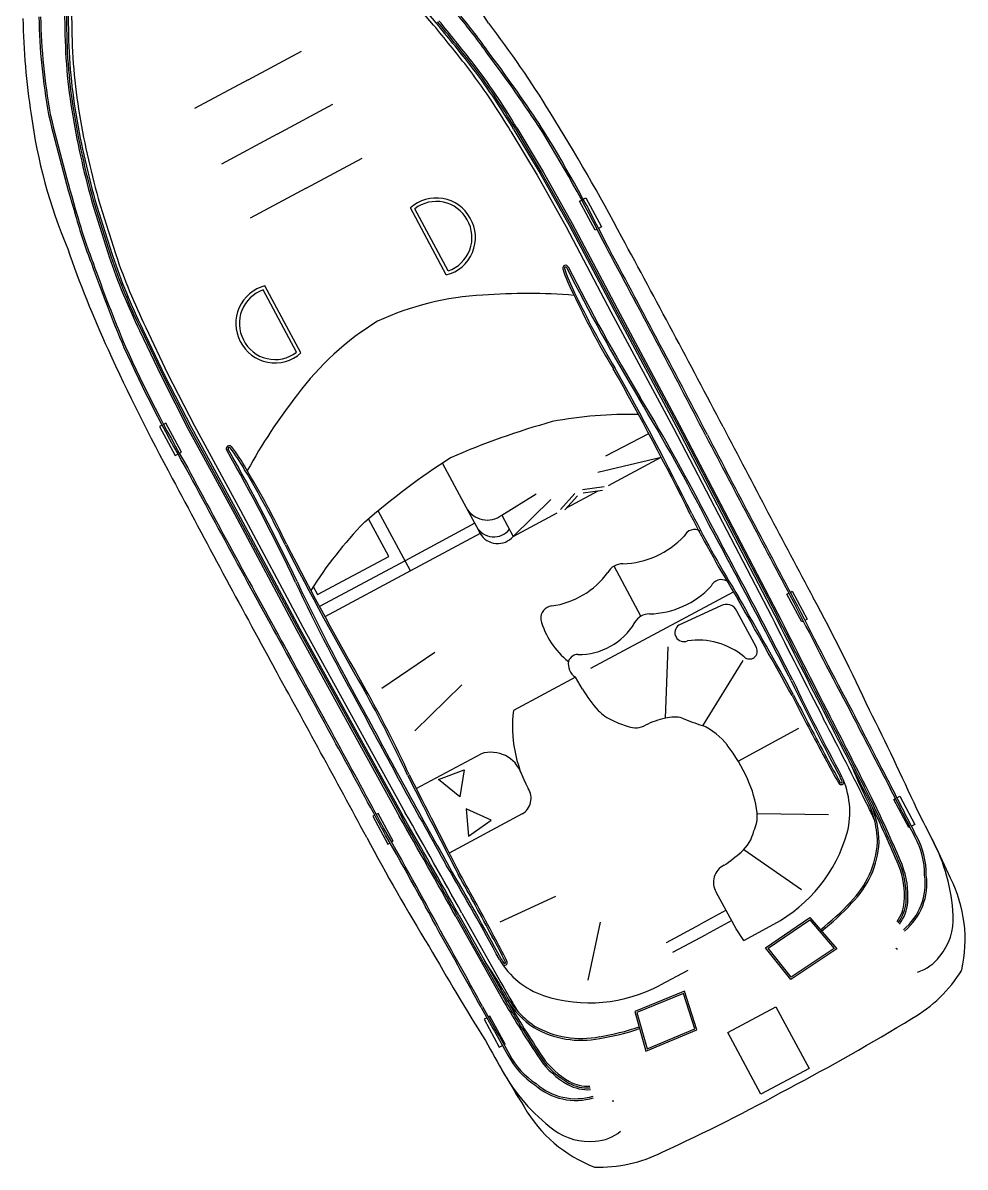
# Model space of a CAD drawing. Header units: metres. Extents: x 267365 to 277461, y 2088854 to 2108025.
# Drawn here: x 273705.8 to 273747.6, y 2097475.9 to 2097526.6 of the extents above; entities that cross this region are included whole.
import ezdxf

# ---------------------------------------------------------------- set-up
doc = ezdxf.new("R2010")
doc.units = ezdxf.units.M

msp = doc.modelspace()

# ---------------------------------------------------------------- linework, layer by layer
at = {"color": 30}
for p, q in [((273715.834, 2097524.09), (273718.207, 2097525.363)), ((273715.834, 2097524.09), (273718.207, 2097525.363)), ((273715.834, 2097524.09), (273718.207, 2097525.363)), ((273715.834, 2097524.09), (273713.461, 2097522.818)), ((273715.834, 2097524.09), (273713.461, 2097522.818)), ((273715.834, 2097524.09), (273713.461, 2097522.818)), ((273717.123, 2097521.687), (273719.6, 2097523.015)), ((273717.123, 2097521.687), (273719.6, 2097523.015)), ((273717.123, 2097521.687), (273719.6, 2097523.015)), ((273717.123, 2097521.687), (273714.646, 2097520.358)), ((273717.123, 2097521.687), (273714.646, 2097520.358)), ((273717.123, 2097521.687), (273714.646, 2097520.358)), ((273727.493, 2097521.799), (273728.656, 2097519.857)), ((273727.493, 2097521.799), (273728.656, 2097519.857)), ((273727.625, 2097521.878), (273728.789, 2097519.934)), ((273727.625, 2097521.878), (273728.789, 2097519.934)), ((273727.69, 2097521.917), (273728.855, 2097519.973)), ((273727.69, 2097521.917), (273728.855, 2097519.973)), ((273727.756, 2097521.956), (273728.921, 2097520.011)), ((273727.756, 2097521.956), (273728.921, 2097520.011)), ((273718.412, 2097519.283), (273720.896, 2097520.615)), ((273718.412, 2097519.283), (273720.896, 2097520.615)), ((273718.412, 2097519.283), (273720.896, 2097520.615)), ((273728.921, 2097520.011), (273730.208, 2097517.726)), ((273728.921, 2097520.011), (273730.208, 2097517.726)), ((273728.656, 2097519.857), (273729.939, 2097517.579)), ((273728.656, 2097519.857), (273729.939, 2097517.579)), ((273728.789, 2097519.934), (273730.074, 2097517.652)), ((273728.789, 2097519.934), (273730.074, 2097517.652)), ((273728.855, 2097519.973), (273730.141, 2097517.689)), ((273728.855, 2097519.973), (273730.141, 2097517.689)), ((273718.412, 2097519.283), (273715.928, 2097517.951)), ((273718.412, 2097519.283), (273715.928, 2097517.951)), ((273718.412, 2097519.283), (273715.928, 2097517.951)), ((273730.537, 2097518.706), (273730.635, 2097518.759)), ((273730.537, 2097518.706), (273730.635, 2097518.759)), ((273731.228, 2097517.417), (273730.537, 2097518.706)), ((273731.228, 2097517.417), (273730.537, 2097518.706)), ((273730.703, 2097518.795), (273730.82, 2097518.858)), ((273730.703, 2097518.795), (273730.82, 2097518.858)), ((273730.82, 2097518.858), (273731.511, 2097517.568)), ((273730.82, 2097518.858), (273731.511, 2097517.568)), ((273724.628, 2097515.438), (273723.032, 2097518.414)), ((273724.628, 2097515.438), (273723.032, 2097518.414)), ((273724.704, 2097515.62), (273723.226, 2097518.376)), ((273724.704, 2097515.62), (273723.226, 2097518.376)), ((273729.939, 2097517.579), (273731.932, 2097513.805)), ((273729.939, 2097517.579), (273731.932, 2097513.805)), ((273730.074, 2097517.652), (273732.067, 2097513.877)), ((273730.074, 2097517.652), (273732.067, 2097513.877)), ((273730.141, 2097517.689), (273732.135, 2097513.913)), ((273730.141, 2097517.689), (273732.135, 2097513.913)), ((273730.208, 2097517.726), (273732.203, 2097513.949)), ((273730.208, 2097517.726), (273732.203, 2097513.949)), ((273731.317, 2097517.464), (273731.228, 2097517.417)), ((273731.317, 2097517.464), (273731.228, 2097517.417)), ((273731.511, 2097517.568), (273731.385, 2097517.501)), ((273731.511, 2097517.568), (273731.385, 2097517.501)), ((273718.175, 2097511.978), (273716.579, 2097514.954)), ((273718.175, 2097511.978), (273716.579, 2097514.954)), ((273717.981, 2097512.015), (273716.503, 2097514.771)), ((273717.981, 2097512.015), (273716.503, 2097514.771)), ((273732.135, 2097513.913), (273734.907, 2097508.743)), ((273732.135, 2097513.913), (273734.907, 2097508.743)), ((273732.203, 2097513.949), (273734.975, 2097508.779)), ((273732.203, 2097513.949), (273734.975, 2097508.779)), ((273731.932, 2097513.805), (273734.704, 2097508.635)), ((273731.932, 2097513.805), (273734.704, 2097508.635)), ((273732.067, 2097513.877), (273734.839, 2097508.707)), ((273732.067, 2097513.877), (273734.839, 2097508.707)), ((273711.014, 2097512.979), (273711.989, 2097510.932)), ((273711.014, 2097512.979), (273711.989, 2097510.932)), ((273711.083, 2097513.012), (273712.058, 2097510.966)), ((273711.083, 2097513.012), (273712.058, 2097510.966)), ((273711.152, 2097513.045), (273712.127, 2097511)), ((273711.152, 2097513.045), (273712.127, 2097511)), ((273711.291, 2097513.111), (273712.264, 2097511.068)), ((273711.291, 2097513.111), (273712.264, 2097511.068)), ((273711.989, 2097510.932), (273713.181, 2097508.596)), ((273711.989, 2097510.932), (273713.181, 2097508.596)), ((273712.058, 2097510.966), (273713.249, 2097508.631)), ((273712.058, 2097510.966), (273713.249, 2097508.631)), ((273712.127, 2097511), (273713.316, 2097508.667)), ((273712.127, 2097511), (273713.316, 2097508.667)), ((273712.264, 2097511.068), (273713.452, 2097508.739)), ((273712.264, 2097511.068), (273713.452, 2097508.739)), ((273712.182, 2097508.864), (273712.084, 2097508.811)), ((273712.182, 2097508.864), (273712.084, 2097508.811)), ((273712.874, 2097507.575), (273712.182, 2097508.864)), ((273712.874, 2097507.575), (273712.182, 2097508.864)), ((273712.016, 2097508.775), (273711.899, 2097508.712)), ((273712.016, 2097508.775), (273711.899, 2097508.712)), ((273711.899, 2097508.712), (273712.591, 2097507.423)), ((273711.899, 2097508.712), (273712.591, 2097507.423)), ((273713.181, 2097508.596), (273715.223, 2097504.844)), ((273713.181, 2097508.596), (273715.223, 2097504.844)), ((273713.249, 2097508.631), (273715.29, 2097504.881)), ((273713.249, 2097508.631), (273715.29, 2097504.881)), ((273713.316, 2097508.667), (273715.358, 2097504.917)), ((273713.316, 2097508.667), (273715.358, 2097504.917)), ((273713.452, 2097508.739), (273715.493, 2097504.99)), ((273713.452, 2097508.739), (273715.493, 2097504.99)), ((273731.709, 2097507.413), (273733.608, 2097508.401)), ((273731.709, 2097507.413), (273733.608, 2097508.401)), ((273734.704, 2097508.635), (273739.052, 2097500.297)), ((273734.704, 2097508.635), (273739.052, 2097500.297)), ((273734.839, 2097508.707), (273739.189, 2097500.367)), ((273734.839, 2097508.707), (273739.189, 2097500.367)), ((273734.907, 2097508.743), (273739.257, 2097500.402)), ((273734.907, 2097508.743), (273739.257, 2097500.402)), ((273734.975, 2097508.779), (273739.326, 2097500.437)), ((273734.975, 2097508.779), (273739.326, 2097500.437)), ((273712.591, 2097507.423), (273712.717, 2097507.491)), ((273712.591, 2097507.423), (273712.717, 2097507.491)), ((273712.785, 2097507.527), (273712.874, 2097507.575)), ((273712.785, 2097507.527), (273712.874, 2097507.575)), ((273731.35, 2097506.692), (273734.156, 2097507.361)), ((273731.35, 2097506.692), (273734.156, 2097507.361)), ((273731.35, 2097506.692), (273734.156, 2097507.361)), ((273731.817, 2097506.106), (273734.156, 2097507.361)), ((273731.817, 2097506.106), (273734.156, 2097507.361)), ((273731.817, 2097506.106), (273734.156, 2097507.361)), ((273724.465, 2097507.078), (273725.513, 2097505.122)), ((273724.465, 2097507.078), (273725.513, 2097505.122)), ((273729.99, 2097505.127), (273731.371, 2097505.867)), ((273729.99, 2097505.127), (273731.371, 2097505.867)), ((273729.99, 2097505.127), (273731.371, 2097505.867)), ((273730.672, 2097505.92), (273731.632, 2097506.06)), ((273730.672, 2097505.92), (273731.632, 2097506.06)), ((273730.672, 2097505.92), (273731.632, 2097506.06)), ((273730.695, 2097505.768), (273731.552, 2097505.894)), ((273730.695, 2097505.768), (273731.552, 2097505.894)), ((273730.695, 2097505.768), (273731.552, 2097505.894)), ((273727.088, 2097504.784), (273728.615, 2097505.726)), ((273727.088, 2097504.784), (273728.615, 2097505.726)), ((273727.594, 2097503.842), (273729.27, 2097505.478)), ((273727.594, 2097503.842), (273729.27, 2097505.478)), ((273727.594, 2097503.842), (273729.27, 2097505.478)), ((273730.333, 2097505.738), (273729.7, 2097505.034)), ((273730.333, 2097505.738), (273729.7, 2097505.034)), ((273730.333, 2097505.738), (273729.7, 2097505.034)), ((273730.447, 2097505.636), (273729.889, 2097505.014)), ((273730.447, 2097505.636), (273729.889, 2097505.014)), ((273730.447, 2097505.636), (273729.889, 2097505.014)), ((273715.223, 2097504.844), (273717.995, 2097499.674)), ((273715.223, 2097504.844), (273717.995, 2097499.674)), ((273715.29, 2097504.881), (273718.063, 2097499.711)), ((273715.29, 2097504.881), (273718.063, 2097499.711)), ((273715.358, 2097504.917), (273718.13, 2097499.747)), ((273715.358, 2097504.917), (273718.13, 2097499.747)), ((273715.493, 2097504.99), (273718.265, 2097499.821)), ((273715.493, 2097504.99), (273718.265, 2097499.821)), ((273723.04, 2097502.31), (273721.607, 2097504.981)), ((273723.04, 2097502.31), (273721.607, 2097504.981)), ((273725.513, 2097505.122), (273725.968, 2097504.274)), ((273725.513, 2097505.122), (273725.968, 2097504.274)), ((273727.088, 2097504.784), (273727.594, 2097503.842)), ((273727.088, 2097504.784), (273727.594, 2097503.842)), ((273727.088, 2097504.784), (273727.594, 2097503.842)), ((273727.594, 2097503.842), (273729.544, 2097504.888)), ((273727.594, 2097503.842), (273729.544, 2097504.888)), ((273727.594, 2097503.842), (273729.544, 2097504.888)), ((273722.07, 2097502.956), (273721.177, 2097504.622)), ((273722.07, 2097502.956), (273721.177, 2097504.622)), ((273725.889, 2097504.422), (273722.796, 2097502.764)), ((273725.889, 2097504.422), (273722.796, 2097502.764)), ((273725.968, 2097504.274), (273726.132, 2097503.968)), ((273725.968, 2097504.274), (273726.132, 2097503.968)), ((273726.132, 2097503.968), (273723.04, 2097502.31)), ((273726.132, 2097503.968), (273723.04, 2097502.31)), ((273718.911, 2097501.262), (273722.07, 2097502.956)), ((273718.911, 2097501.262), (273722.07, 2097502.956)), ((273722.796, 2097502.764), (273718.999, 2097500.728)), ((273722.796, 2097502.764), (273718.999, 2097500.728)), ((273722.796, 2097502.764), (273718.999, 2097500.728)), ((273723.04, 2097502.31), (273719.244, 2097500.275)), ((273723.04, 2097502.31), (273719.244, 2097500.275)), ((273723.04, 2097502.31), (273719.244, 2097500.275)), ((273733.259, 2097500.303), (273732.067, 2097502.526)), ((273733.259, 2097500.303), (273732.067, 2097502.526)), ((273733.259, 2097500.303), (273732.067, 2097502.526)), ((273718.722, 2097501.614), (273718.911, 2097501.262)), ((273718.722, 2097501.614), (273718.911, 2097501.262)), ((273731.038, 2097497.999), (273737.361, 2097501.389)), ((273731.038, 2097497.999), (273737.361, 2097501.389)), ((273731.038, 2097497.999), (273737.361, 2097501.389)), ((273739.738, 2097501.278), (273739.823, 2097501.324)), ((273739.738, 2097501.278), (273739.823, 2097501.324)), ((273740.398, 2097500.046), (273739.738, 2097501.278)), ((273740.398, 2097500.046), (273739.738, 2097501.278)), ((273739.891, 2097501.36), (273739.978, 2097501.407)), ((273739.891, 2097501.36), (273739.978, 2097501.407)), ((273739.978, 2097501.407), (273740.639, 2097500.175)), ((273739.978, 2097501.407), (273740.639, 2097500.175)), ((273736.805, 2097500.766), (273734.945, 2097499.907)), ((273736.805, 2097500.766), (273734.945, 2097499.907)), ((273738.385, 2097498.908), (273737.514, 2097500.531)), ((273738.385, 2097498.908), (273737.514, 2097500.531)), ((273718.063, 2097499.711), (273722.603, 2097491.472)), ((273718.063, 2097499.711), (273722.603, 2097491.472)), ((273718.13, 2097499.747), (273722.67, 2097491.509)), ((273718.13, 2097499.747), (273722.67, 2097491.509)), ((273718.265, 2097499.821), (273722.804, 2097491.584)), ((273718.265, 2097499.821), (273722.804, 2097491.584)), ((273740.467, 2097500.082), (273740.398, 2097500.046)), ((273740.467, 2097500.082), (273740.398, 2097500.046)), ((273740.639, 2097500.175), (273740.534, 2097500.118)), ((273740.639, 2097500.175), (273740.534, 2097500.118)), ((273717.995, 2097499.674), (273722.536, 2097491.434)), ((273717.995, 2097499.674), (273722.536, 2097491.434)), ((273721.763, 2097497.112), (273724.118, 2097498.702)), ((273721.763, 2097497.112), (273724.118, 2097498.702)), ((273721.763, 2097497.112), (273724.118, 2097498.702)), ((273734.353, 2097495.781), (273734.475, 2097498.947)), ((273734.353, 2097495.781), (273734.475, 2097498.947)), ((273734.353, 2097495.781), (273734.475, 2097498.947)), ((273736.015, 2097495.439), (273737.797, 2097498.335)), ((273736.015, 2097495.439), (273737.797, 2097498.335)), ((273736.015, 2097495.439), (273737.797, 2097498.335)), ((273723.234, 2097495.211), (273725.318, 2097497.255)), ((273723.234, 2097495.211), (273725.318, 2097497.255)), ((273723.234, 2097495.211), (273725.318, 2097497.255)), ((273730.352, 2097497.591), (273727.606, 2097496.118)), ((273730.352, 2097497.591), (273727.606, 2097496.118)), ((273730.672, 2097497.067), (273730.352, 2097497.591)), ((273730.672, 2097497.067), (273730.352, 2097497.591)), ((273737.572, 2097493.874), (273740.26, 2097495.339)), ((273737.572, 2097493.874), (273740.26, 2097495.339)), ((273737.572, 2097493.874), (273740.26, 2097495.339)), ((273723.294, 2097492.655), (273726.174, 2097494.2)), ((273723.294, 2097492.655), (273726.174, 2097494.2)), ((273724.275, 2097493.054), (273725.413, 2097493.49)), ((273724.275, 2097493.054), (273725.413, 2097493.49)), ((273725.413, 2097493.49), (273725.221, 2097492.286)), ((273725.413, 2097493.49), (273725.221, 2097492.286)), ((273725.221, 2097492.286), (273724.275, 2097493.054)), ((273725.221, 2097492.286), (273724.275, 2097493.054)), ((273744.481, 2097492.174), (273744.554, 2097492.213)), ((273744.481, 2097492.174), (273744.554, 2097492.213)), ((273745.15, 2097490.927), (273744.481, 2097492.174)), ((273745.15, 2097490.927), (273744.481, 2097492.174)), ((273744.621, 2097492.249), (273744.743, 2097492.314)), ((273744.621, 2097492.249), (273744.743, 2097492.314)), ((273744.743, 2097492.314), (273745.411, 2097491.068)), ((273744.743, 2097492.314), (273745.411, 2097491.068)), ((273725.502, 2097491.763), (273725.618, 2097490.55)), ((273726.61, 2097491.257), (273725.502, 2097491.763)), ((273725.502, 2097491.763), (273725.618, 2097490.55)), ((273726.61, 2097491.257), (273725.502, 2097491.763)), ((273721.454, 2097491.474), (273721.366, 2097491.428)), ((273721.454, 2097491.474), (273721.366, 2097491.428)), ((273721.366, 2097491.428), (273722.027, 2097490.195)), ((273721.366, 2097491.428), (273722.027, 2097490.195)), ((273721.607, 2097491.557), (273721.521, 2097491.511)), ((273721.607, 2097491.557), (273721.521, 2097491.511)), ((273722.268, 2097490.324), (273721.607, 2097491.557)), ((273722.268, 2097490.324), (273721.607, 2097491.557)), ((273727.992, 2097491.531), (273724.754, 2097489.794)), ((273727.992, 2097491.531), (273724.754, 2097489.794)), ((273725.618, 2097490.55), (273726.61, 2097491.257)), ((273725.618, 2097490.55), (273726.61, 2097491.257)), ((273738.416, 2097491.545), (273741.581, 2097491.5)), ((273738.416, 2097491.545), (273741.581, 2097491.5)), ((273738.416, 2097491.545), (273741.581, 2097491.5)), ((273745.196, 2097490.952), (273745.15, 2097490.927)), ((273745.196, 2097490.952), (273745.15, 2097490.927)), ((273745.411, 2097491.068), (273745.263, 2097490.988)), ((273745.411, 2097491.068), (273745.263, 2097490.988)), ((273722.027, 2097490.195), (273722.132, 2097490.251)), ((273722.027, 2097490.195), (273722.132, 2097490.251)), ((273722.2, 2097490.287), (273722.268, 2097490.324)), ((273722.2, 2097490.287), (273722.268, 2097490.324)), ((273737.834, 2097489.958), (273740.386, 2097488.187)), ((273737.834, 2097489.958), (273740.386, 2097488.187)), ((273737.834, 2097489.958), (273740.386, 2097488.187)), ((273737.489, 2097486.44), (273736.605, 2097488.067)), ((273737.489, 2097486.44), (273736.605, 2097488.067)), ((273727.013, 2097486.74), (273729.49, 2097487.891)), ((273727.013, 2097486.74), (273729.49, 2097487.891)), ((273727.013, 2097486.74), (273729.49, 2097487.891)), ((273737.046, 2097487.256), (273735.911, 2097486.648)), ((273737.046, 2097487.256), (273735.911, 2097486.648)), ((273737.046, 2097487.256), (273735.911, 2097486.648)), ((273730.921, 2097484.164), (273731.47, 2097486.733)), ((273730.921, 2097484.164), (273731.47, 2097486.733)), ((273730.921, 2097484.164), (273731.47, 2097486.733)), ((273734.39, 2097485.833), (273735.911, 2097486.648)), ((273734.39, 2097485.833), (273735.911, 2097486.648)), ((273734.39, 2097485.833), (273735.911, 2097486.648)), ((273737.293, 2097486.801), (273736.156, 2097486.191)), ((273737.293, 2097486.801), (273736.156, 2097486.191)), ((273737.293, 2097486.801), (273736.156, 2097486.191)), ((273737.82, 2097485.923), (273739.164, 2097486.644)), ((273737.82, 2097485.923), (273739.164, 2097486.644)), ((273738.788, 2097485.588), (273740.761, 2097486.932)), ((273738.788, 2097485.588), (273740.761, 2097486.932)), ((273738.9, 2097485.572), (273740.748, 2097486.83)), ((273738.9, 2097485.572), (273740.748, 2097486.83)), ((273740.748, 2097486.83), (273741.834, 2097485.564)), ((273740.748, 2097486.83), (273741.834, 2097485.564)), ((273740.761, 2097486.932), (273741.949, 2097485.548)), ((273740.761, 2097486.932), (273741.949, 2097485.548)), ((273734.67, 2097485.394), (273736.156, 2097486.191)), ((273734.67, 2097485.394), (273736.156, 2097486.191)), ((273734.67, 2097485.394), (273736.156, 2097486.191)), ((273737.82, 2097485.923), (273737.489, 2097486.44)), ((273737.82, 2097485.923), (273737.489, 2097486.44)), ((273739.916, 2097484.186), (273738.788, 2097485.588)), ((273739.916, 2097484.186), (273738.788, 2097485.588)), ((273739.932, 2097484.289), (273738.9, 2097485.572)), ((273739.932, 2097484.289), (273738.9, 2097485.572)), ((273741.949, 2097485.548), (273739.916, 2097484.186)), ((273741.949, 2097485.548), (273739.916, 2097484.186)), ((273741.834, 2097485.564), (273739.932, 2097484.289)), ((273741.834, 2097485.564), (273739.932, 2097484.289)), ((273744.577, 2097485.574), (273744.64, 2097485.53)), ((273744.577, 2097485.574), (273744.64, 2097485.53)), ((273744.577, 2097485.574), (273744.64, 2097485.53)), ((273735.341, 2097484.594), (273734.114, 2097483.936)), ((273735.341, 2097484.594), (273734.114, 2097483.936)), ((273735.201, 2097483.664), (273732.99, 2097482.765)), ((273735.201, 2097483.664), (273732.99, 2097482.765)), ((273735.153, 2097483.562), (273733.082, 2097482.72)), ((273735.153, 2097483.562), (273733.082, 2097482.72)), ((273735.65, 2097481.993), (273735.153, 2097483.562)), ((273735.65, 2097481.993), (273735.153, 2097483.562)), ((273735.745, 2097481.949), (273735.201, 2097483.664)), ((273735.745, 2097481.949), (273735.201, 2097483.664)), ((273737.123, 2097481.83), (273739.253, 2097482.972)), ((273737.123, 2097481.83), (273739.253, 2097482.972)), ((273739.253, 2097482.972), (273740.718, 2097480.239)), ((273739.253, 2097482.972), (273740.718, 2097480.239)), ((273726.425, 2097482.492), (273726.303, 2097482.427)), ((273726.425, 2097482.492), (273726.303, 2097482.427)), ((273726.565, 2097482.567), (273726.493, 2097482.528)), ((273726.565, 2097482.567), (273726.493, 2097482.528)), ((273727.234, 2097481.321), (273726.565, 2097482.567)), ((273727.234, 2097481.321), (273726.565, 2097482.567)), ((273732.99, 2097482.765), (273733.485, 2097481.01)), ((273732.99, 2097482.765), (273733.485, 2097481.01)), ((273733.082, 2097482.72), (273733.536, 2097481.114)), ((273733.082, 2097482.72), (273733.536, 2097481.114)), ((273726.303, 2097482.427), (273726.972, 2097481.18)), ((273726.303, 2097482.427), (273726.972, 2097481.18)), ((273733.485, 2097481.01), (273735.745, 2097481.949)), ((273733.485, 2097481.01), (273735.745, 2097481.949)), ((273733.536, 2097481.114), (273735.65, 2097481.993)), ((273733.536, 2097481.114), (273735.65, 2097481.993)), ((273738.588, 2097479.098), (273737.123, 2097481.83)), ((273738.588, 2097479.098), (273737.123, 2097481.83)), ((273726.972, 2097481.18), (273727.12, 2097481.26)), ((273726.972, 2097481.18), (273727.12, 2097481.26)), ((273727.187, 2097481.296), (273727.234, 2097481.321)), ((273727.187, 2097481.296), (273727.234, 2097481.321)), ((273740.718, 2097480.239), (273738.588, 2097479.098)), ((273740.718, 2097480.239), (273738.588, 2097479.098)), ((273732.009, 2097478.835), (273732.012, 2097478.758)), ((273732.009, 2097478.835), (273732.012, 2097478.758)), ((273732.009, 2097478.835), (273732.012, 2097478.758))]:
    msp.add_line(p, q, dxfattribs=at)
for centre, radius, start, end in [((273707.45, 2097514.034), 22.831, 33.4205, 48.9677), ((273707.45, 2097514.034), 22.831, 33.4205, 48.9677), ((273736.819, 2097527.999), 29.149, 174.6587, 182.7563), ((273736.819, 2097527.999), 29.149, 174.6587, 182.7563), ((273736.819, 2097527.999), 29.072, 174.6588, 182.7601), ((273736.819, 2097527.999), 29.072, 174.6588, 182.7601), ((273736.819, 2097527.999), 28.995, 174.6589, 182.7639), ((273736.819, 2097527.999), 28.995, 174.6589, 182.7639), ((273736.819, 2097527.999), 28.842, 174.6592, 182.7715), ((273736.819, 2097527.999), 28.842, 174.6592, 182.7715), ((273696.803, 2097503.395), 35.748, 40.3079, 46.821), ((273696.803, 2097503.395), 35.748, 40.3079, 46.821), ((273696.803, 2097503.395), 35.902, 40.306, 46.8206), ((273696.803, 2097503.395), 35.902, 40.306, 46.8206), ((273708.495, 2097512.774), 21.943, 35.0591, 40.8879), ((273708.495, 2097512.774), 21.943, 35.0591, 40.8879), ((273737.322, 2097527.396), 31.486, 181.0657, 188.8431), ((273737.322, 2097527.396), 31.486, 181.0657, 188.8431), ((273733.602, 2097527.392), 27.056, 181.0645, 190.2879), ((273733.602, 2097527.392), 27.056, 181.0645, 190.2879), ((273733.602, 2097527.392), 26.979, 181.0668, 190.2836), ((273733.602, 2097527.392), 26.979, 181.0668, 190.2836), ((273731.792, 2097526.562), 24.087, 179.9151, 189.7352), ((273731.792, 2097526.562), 24.087, 179.9151, 189.7352), ((273731.792, 2097526.562), 24.011, 179.9106, 189.7355), ((273731.792, 2097526.562), 24.011, 179.9106, 189.7355), ((273731.792, 2097526.562), 23.934, 179.906, 189.7357), ((273731.792, 2097526.562), 23.934, 179.906, 189.7357), ((273731.792, 2097526.562), 23.78, 179.8968, 189.7362), ((273731.792, 2097526.562), 23.78, 179.8968, 189.7362), ((273632.087, 2097450.888), 119.233, 38.30231, 39.4308), ((273632.087, 2097450.888), 119.233, 38.30231, 39.4308), ((273632.087, 2097450.888), 119.309, 38.30211, 39.43108), ((273632.087, 2097450.888), 119.309, 38.30211, 39.43108), ((273632.087, 2097450.888), 119.386, 38.30191, 39.43136), ((273632.087, 2097450.888), 119.386, 38.30191, 39.43136), ((273708.495, 2097512.774), 21.866, 35.0556, 40.8897), ((273708.495, 2097512.774), 21.866, 35.0556, 40.8897), ((273687.494, 2097496.832), 49.078, 31.7291, 37.3534), ((273687.494, 2097496.832), 49.078, 31.7291, 37.3534), ((273632.087, 2097450.888), 119.079, 38.3027, 39.43024), ((273632.087, 2097450.888), 119.079, 38.3027, 39.43024), ((273673.322, 2097485.317), 66.468, 33.56916, 37.01545), ((273673.322, 2097485.317), 66.468, 33.56916, 37.01545), ((273673.322, 2097485.317), 66.545, 33.56828, 37.01432), ((273673.322, 2097485.317), 66.545, 33.56828, 37.01432), ((273703.622, 2097507.769), 27.689, 30.4497, 37.6851), ((273703.622, 2097507.769), 27.689, 30.4497, 37.6851), ((273703.622, 2097507.769), 27.843, 30.4497, 37.6868), ((273703.622, 2097507.769), 27.843, 30.4497, 37.6868), ((273703.622, 2097507.769), 27.919, 30.4497, 37.6877), ((273703.622, 2097507.769), 27.919, 30.4497, 37.6877), ((273703.622, 2097507.769), 27.996, 30.4497, 37.6885), ((273703.622, 2097507.769), 27.996, 30.4497, 37.6885), ((273728.85, 2097525.509), 22.831, 187.4326, 202.9797), ((273728.85, 2097525.509), 22.831, 187.4326, 202.9797), ((273788.614, 2097541.912), 83.895, 193.33602, 196.50849), ((273788.614, 2097541.912), 83.895, 193.33602, 196.50849), ((273788.614, 2097541.912), 83.819, 193.33742, 196.50895), ((273788.614, 2097541.912), 83.819, 193.33742, 196.50895), ((273743.604, 2097528.489), 35.748, 189.5793, 196.0923), ((273743.604, 2097528.489), 35.748, 189.5793, 196.0923), ((273649.444, 2097473.069), 93.938, 27.96001, 31.85219), ((273649.444, 2097473.069), 93.938, 27.96001, 31.85219), ((273743.604, 2097528.489), 36.055, 189.58, 196.0961), ((273743.604, 2097528.489), 36.055, 189.58, 196.0961), ((273743.604, 2097528.489), 35.979, 189.5798, 196.0952), ((273743.604, 2097528.489), 35.979, 189.5798, 196.0952), ((273743.604, 2097528.489), 35.902, 189.5796, 196.0942), ((273743.604, 2097528.489), 35.902, 189.5796, 196.0942), ((273676.693, 2097489.522), 61.357, 26.39387, 32.0383), ((273676.693, 2097489.522), 61.357, 26.39387, 32.0383), ((273676.693, 2097489.522), 61.433, 26.39504, 32.03925), ((273676.693, 2097489.522), 61.433, 26.39504, 32.03925), ((273823.15, 2097553.336), 119.386, 196.9689, 198.09835), ((273823.15, 2097553.336), 119.386, 196.9689, 198.09835), ((273823.15, 2097553.336), 119.309, 196.96918, 198.09816), ((273823.15, 2097553.336), 119.309, 196.96918, 198.09816), ((273823.15, 2097553.336), 119.233, 196.96946, 198.09796), ((273823.15, 2097553.336), 119.233, 196.96946, 198.09796), ((273823.15, 2097553.336), 119.079, 196.97003, 198.09756), ((273823.15, 2097553.336), 119.079, 196.97003, 198.09756), ((273724.179, 2097517.134), 1.719, 28.7508, 131.8847), ((273724.179, 2097517.134), 1.719, 28.7508, 131.8847), ((273724.179, 2097517.134), 1.565, 28.669, 127.5065), ((273724.179, 2097517.134), 1.565, 28.669, 127.5065), ((273729.321, 2097523.941), 21.943, 195.5124, 201.3412), ((273729.321, 2097523.941), 21.943, 195.5124, 201.3412), ((273729.321, 2097523.941), 21.866, 195.5106, 201.3446), ((273729.321, 2097523.941), 21.866, 195.5106, 201.3446), ((273724.211, 2097517.096), 1.71, 284.0967, 30.4009), ((273724.211, 2097517.096), 1.71, 284.0967, 30.4009), ((273724.211, 2097517.096), 1.556, 288.4656, 30.4814), ((273724.211, 2097517.096), 1.556, 288.4656, 30.4814), ((273105.835, 2097177.316), 712.788, 27.705083, 28.471036), ((273105.835, 2097177.316), 712.788, 27.705083, 28.471036), ((273754.221, 2097532.612), 49.078, 199.0468, 204.6712), ((273754.221, 2097532.612), 49.078, 199.0468, 204.6712), ((273103.865, 2097179.438), 712.692, 27.480541, 28.252532), ((273103.865, 2097179.438), 712.692, 27.480541, 28.252532), ((273103.865, 2097179.438), 712.768, 27.480545, 28.252432), ((273103.865, 2097179.438), 712.768, 27.480545, 28.252432), ((273771.655, 2097538.043), 66.545, 199.38594, 202.83199), ((273771.655, 2097538.043), 66.545, 199.38594, 202.83199), ((273771.655, 2097538.043), 66.468, 199.38482, 202.83111), ((273771.655, 2097538.043), 66.468, 199.38482, 202.83111), ((273736.187, 2097525.23), 27.996, 198.7118, 205.9505), ((273736.187, 2097525.23), 27.996, 198.7118, 205.9505), ((273736.187, 2097525.23), 27.919, 198.7126, 205.9505), ((273736.187, 2097525.23), 27.919, 198.7126, 205.9505), ((273736.187, 2097525.23), 27.843, 198.7134, 205.9505), ((273736.187, 2097525.23), 27.843, 198.7134, 205.9505), ((273736.187, 2097525.23), 27.689, 198.7151, 205.9505), ((273736.187, 2097525.23), 27.689, 198.7151, 205.9505), ((273729.92, 2097515.74), 0.13, 24.1057, 195.2888), ((273729.92, 2097515.74), 0.13, 24.1057, 195.2888), ((273736.616, 2097517.929), 7.174, 198.0544, 207.4919), ((273736.616, 2097517.929), 7.174, 198.0544, 207.4919), ((273729.92, 2097515.74), 0.0531, 24.1057, 193.7253), ((273729.92, 2097515.74), 0.0531, 24.1057, 193.7253), ((273736.616, 2097517.929), 7.097, 198.0726, 207.5038), ((273736.616, 2097517.929), 7.097, 198.0726, 207.5038), ((273730.039, 2097515.793), 0.0767, 204.1057, 206.7252), ((273730.039, 2097515.793), 0.0767, 204.1057, 206.7252), ((273808.086, 2097555.089), 87.459, 206.72515, 211.06105), ((273808.086, 2097555.089), 87.459, 206.72515, 211.06105), ((273808.086, 2097555.089), 87.382, 206.72515, 211.06108), ((273808.086, 2097555.089), 87.382, 206.72515, 211.06108), ((273717.01, 2097513.29), 1.719, 104.5156, 207.6495), ((273717.01, 2097513.29), 1.719, 104.5156, 207.6495), ((273717.01, 2097513.29), 1.565, 108.8938, 207.7313), ((273717.01, 2097513.29), 1.565, 108.8938, 207.7313), ((273726.884, 2097501.945), 12.611, 92.8723, 114.8981), ((273726.884, 2097501.945), 12.611, 92.8723, 114.8981), ((273728.215, 2097489.657), 24.96, 85.2238, 94.5093), ((273728.215, 2097489.657), 24.96, 85.2238, 94.5093), ((273765.298, 2097531.181), 38.763, 205.2964, 210.9015), ((273765.298, 2097531.181), 38.763, 205.2964, 210.9015), ((273765.298, 2097531.181), 38.686, 205.2942, 210.903), ((273765.298, 2097531.181), 38.686, 205.2942, 210.903), ((273728.164, 2097502.632), 12.611, 121.5022, 143.528), ((273728.164, 2097502.632), 12.611, 121.5022, 143.528), ((273717.024, 2097513.242), 1.71, 205.9993, 312.3035), ((273717.024, 2097513.242), 1.71, 205.9993, 312.3035), ((273717.024, 2097513.242), 1.556, 205.9189, 307.9347), ((273717.024, 2097513.242), 1.556, 205.9189, 307.9347), ((273795.07, 2097551.153), 93.938, 204.54808, 208.44026), ((273795.07, 2097551.153), 93.938, 204.54808, 208.44026), ((273766.288, 2097537.562), 61.433, 204.36101, 210.00523), ((273766.288, 2097537.562), 61.433, 204.36101, 210.00523), ((273766.288, 2097537.562), 61.357, 204.36197, 210.00639), ((273766.288, 2097537.562), 61.357, 204.36197, 210.00639), ((273608.529, 2097441.852), 141.681, 26.38593, 29.33944), ((273608.529, 2097441.852), 141.681, 26.38593, 29.33944), ((273608.529, 2097441.852), 141.758, 26.38612, 29.33986), ((273608.529, 2097441.852), 141.758, 26.38612, 29.33986), ((273737.663, 2097494.724), 24.96, 141.8909, 151.1765), ((273737.663, 2097494.724), 24.96, 141.8909, 151.1765), ((273650.964, 2097460.589), 95.893, 27.18578, 30.99154), ((273650.964, 2097460.589), 95.893, 27.18578, 30.99154), ((273650.964, 2097460.589), 95.97, 27.18625, 30.99157), ((273650.964, 2097460.589), 95.97, 27.18625, 30.99157), ((273738.937, 2097474.699), 35.557, 105.6759, 113.3936), ((273738.937, 2097474.699), 35.557, 105.6759, 113.3936), ((273732.731, 2097490.696), 18.553, 88.685, 100.5642), ((273732.731, 2097490.696), 18.553, 88.685, 100.5642), ((274592.521, 2097955.25), 965.916, 207.559951, 208.068158), ((274592.521, 2097955.25), 965.916, 207.559951, 208.068158), ((274584.517, 2097950.993), 956.068, 207.555682, 208.070117), ((274584.517, 2097950.993), 956.068, 207.555682, 208.070117), ((273714.994, 2097507.736), 0.13, 41.1115, 212.2946), ((273714.994, 2097507.736), 0.13, 41.1115, 212.2946), ((273709.466, 2097503.371), 7.174, 28.9083, 38.3458), ((273709.466, 2097503.371), 7.174, 28.9083, 38.3458), ((274592.521, 2097955.25), 965.993, 207.559948, 208.068104), ((274592.521, 2097955.25), 965.993, 207.559948, 208.068104), ((273638.963, 2097464.406), 87.382, 25.33918, 29.67512), ((273638.963, 2097464.406), 87.382, 25.33918, 29.67512), ((273714.994, 2097507.736), 0.0531, 42.675, 212.2946), ((273714.994, 2097507.736), 0.0531, 42.675, 212.2946), ((273714.884, 2097507.667), 0.0767, 29.6751, 32.2946), ((273714.884, 2097507.667), 0.0767, 29.6751, 32.2946), ((273638.963, 2097464.406), 87.459, 25.33921, 29.67512), ((273638.963, 2097464.406), 87.459, 25.33921, 29.67512), ((273709.466, 2097503.371), 7.097, 28.8965, 38.3276), ((273709.466, 2097503.371), 7.097, 28.8965, 38.3276), ((273744.189, 2097477.515), 35.557, 123.0067, 130.7243), ((273744.189, 2097477.515), 35.557, 123.0067, 130.7243), ((274341.559, 2097843.088), 712.768, 208.147835, 208.919721), ((274341.559, 2097843.088), 712.768, 208.147835, 208.919721), ((274341.559, 2097843.088), 712.692, 208.147735, 208.919725), ((274341.559, 2097843.088), 712.692, 208.147735, 208.919725), ((273682.556, 2097486.814), 38.763, 25.4988, 31.1038), ((273682.556, 2097486.814), 38.763, 25.4988, 31.1038), ((274342.237, 2097840.272), 712.788, 207.92923, 208.695184), ((274342.237, 2097840.272), 712.788, 207.92923, 208.695184), ((273682.556, 2097486.814), 38.686, 25.4973, 31.106), ((273682.556, 2097486.814), 38.686, 25.4973, 31.106), ((273726.444, 2097505.622), 1.057, 208.2001, 307.5625), ((273726.444, 2097505.622), 1.057, 208.2001, 307.5625), ((273784.608, 2097529.963), 55.216, 207.0905, 211.5267), ((273784.608, 2097529.963), 55.216, 207.0905, 211.5267), ((273784.608, 2097529.963), 55.139, 207.091, 211.528), ((273784.608, 2097529.963), 55.139, 207.091, 211.528), ((273734.299, 2097491.536), 18.553, 135.836, 147.7152), ((273734.299, 2097491.536), 18.553, 135.836, 147.7152), ((273726.733, 2097504.685), 0.868, 208.2001, 322.6919), ((273726.733, 2097504.685), 0.868, 208.2001, 322.6919), ((273412.714, 2097329.88), 367.616, 27.11448, 28.34206), ((273412.714, 2097329.88), 367.616, 27.11448, 28.34206), ((273412.714, 2097329.88), 367.693, 27.11434, 28.34194), ((273412.714, 2097329.88), 367.693, 27.11434, 28.34194), ((273726.908, 2097504.423), 0.899, 210.4007, 319.7274), ((273726.908, 2097504.423), 0.899, 210.4007, 319.7274), ((273732.333, 2097506.529), 3.908, 271.7874, 316.7535), ((273732.333, 2097506.529), 3.908, 271.7874, 316.7535), ((273735.634, 2097503.651), 0.497, 59.0285, 156.2214), ((273735.634, 2097503.651), 0.497, 59.0285, 156.2214), ((273843.713, 2097567.957), 141.758, 207.06041, 210.01414), ((273843.713, 2097567.957), 141.758, 207.06041, 210.01414), ((273843.713, 2097567.957), 141.681, 207.06083, 210.01433), ((273843.713, 2097567.957), 141.681, 207.06083, 210.01433), ((273728.816, 2097504.41), 3.683, 277.6192, 323.885), ((273728.816, 2097504.41), 3.683, 277.6192, 323.885), ((273732.43, 2097501.9), 0.723, 88.0681, 152.0309), ((273732.43, 2097501.9), 0.723, 88.0681, 152.0309), ((273804.625, 2097542.981), 95.97, 205.4087, 209.21402), ((273804.625, 2097542.981), 95.97, 205.4087, 209.21402), ((273804.625, 2097542.981), 95.893, 205.40872, 209.21448), ((273804.625, 2097542.981), 95.893, 205.40872, 209.21448), ((273736.826, 2097501.428), 0.497, 59.0285, 156.2214), ((273736.826, 2097501.428), 0.497, 59.0285, 156.2214), ((273733.525, 2097504.306), 3.908, 271.7874, 316.7535), ((273733.525, 2097504.306), 3.908, 271.7874, 316.7535), ((273729.368, 2097500.207), 0.556, 96.5391, 185.2343), ((273729.368, 2097500.207), 0.556, 96.5391, 185.2343), ((273737.051, 2097500.319), 0.51, 24.5708, 118.7339), ((273737.051, 2097500.319), 0.51, 24.5708, 118.7339), ((273285.109, 2097243.847), 520.452, 29.07722, 29.62161), ((273285.109, 2097243.847), 520.452, 29.07722, 29.62161), ((273285.109, 2097243.847), 520.529, 29.07706, 29.62175), ((273285.109, 2097243.847), 520.529, 29.07706, 29.62175), ((273922.764, 2097592.59), 204.426, 206.70227, 208.17442), ((273922.764, 2097592.59), 204.426, 206.70227, 208.17442), ((273922.764, 2097592.59), 204.349, 206.70201, 208.17442), ((273922.764, 2097592.59), 204.349, 206.70201, 208.17442), ((273659.716, 2097457.267), 92.276, 24.91196, 28.37007), ((273659.716, 2097457.267), 92.276, 24.91196, 28.37007), ((273733.622, 2097499.677), 0.723, 88.0681, 152.0309), ((273733.622, 2097499.677), 0.723, 88.0681, 152.0309), ((274178.183, 2097720.658), 491.319, 206.64803, 207.24404), ((274178.183, 2097720.658), 491.319, 206.64803, 207.24404), ((274178.183, 2097720.658), 491.166, 206.64789, 207.244), ((274178.183, 2097720.658), 491.166, 206.64789, 207.244), ((274178.183, 2097720.658), 491.089, 206.64782, 207.24398), ((274178.183, 2097720.658), 491.089, 206.64782, 207.24398), ((274178.183, 2097720.658), 491.012, 206.64775, 207.24396), ((274178.183, 2097720.658), 491.012, 206.64775, 207.24396), ((273732.186, 2097501.058), 3.491, 194.9716, 232.2279), ((273732.186, 2097501.058), 3.491, 194.9716, 232.2279), ((273730.529, 2097501.446), 2.841, 268.5901, 329.7706), ((273730.529, 2097501.446), 2.841, 268.5901, 329.7706), ((273735.167, 2097499.575), 0.399, 123.788, 293.9591), ((273735.167, 2097499.575), 0.399, 123.788, 293.9591), ((273735.774, 2097495.993), 3.249, 50.5013, 97.8754), ((273735.774, 2097495.993), 3.249, 50.5013, 97.8754), ((273738.08, 2097498.748), 0.345, 226.1049, 27.6843), ((273738.08, 2097498.748), 0.345, 226.1049, 27.6843), ((272871.563, 2097032.476), 965.916, 28.332108, 28.840316), ((272871.563, 2097032.476), 965.916, 28.332108, 28.840316), ((272871.563, 2097032.476), 965.993, 28.332163, 28.840319), ((272871.563, 2097032.476), 965.993, 28.332163, 28.840319), ((273730.769, 2097498.19), 0.73, 170.1827, 235.1395), ((273730.769, 2097498.19), 0.73, 170.1827, 235.1395), ((273730.476, 2097498.15), 0.457, 92.2028, 158.9718), ((273730.476, 2097498.15), 0.457, 92.2028, 158.9718), ((272879.539, 2097036.786), 956.068, 28.33015, 28.844584), ((272879.539, 2097036.786), 956.068, 28.33015, 28.844584), ((273847.155, 2097549.326), 119.125, 205.82695, 208.12392), ((273847.155, 2097549.326), 119.125, 205.82695, 208.12392), ((273847.155, 2097549.326), 119.049, 205.82654, 208.12464), ((273847.155, 2097549.326), 119.049, 205.82654, 208.12464), ((273672.884, 2097470.056), 55.139, 24.8723, 29.3092), ((273672.884, 2097470.056), 55.139, 24.8723, 29.3092), ((273672.884, 2097470.056), 55.216, 24.8736, 29.3097), ((273672.884, 2097470.056), 55.216, 24.8736, 29.3097), ((273736.144, 2097500.337), 6.375, 210.8613, 221.3946), ((273736.144, 2097500.337), 6.375, 210.8613, 221.3946), ((273849.743, 2097552.725), 123.21, 207.00465, 208.46823), ((273849.743, 2097552.725), 123.21, 207.00465, 208.46823), ((273849.743, 2097552.725), 123.134, 207.00401, 208.46858), ((273849.743, 2097552.725), 123.134, 207.00401, 208.46858), ((274045.34, 2097669.093), 367.616, 208.05821, 209.28579), ((274045.34, 2097669.093), 367.616, 208.05821, 209.28579), ((274045.34, 2097669.093), 367.693, 208.05833, 209.28592), ((274045.34, 2097669.093), 367.693, 208.05833, 209.28592), ((273733.254, 2097495.402), 5.694, 172.7737, 208.7598), ((273733.254, 2097495.402), 5.694, 172.7737, 208.7598), ((273732.787, 2097497.517), 1.994, 224.3719, 247.2075), ((273732.787, 2097497.517), 1.994, 224.3719, 247.2075), ((273733.727, 2097499.027), 3.761, 242.9151, 254.1609), ((273733.727, 2097499.027), 3.761, 242.9151, 254.1609), ((273735.165, 2097492.065), 3.804, 102.441, 116.5528), ((273735.165, 2097492.065), 3.804, 102.441, 116.5528), ((273734.735, 2097494.145), 1.68, 77.6704, 103.3809), ((273734.735, 2097494.145), 1.68, 77.6704, 103.3809), ((273738.869, 2097504.508), 9.504, 246.5902, 252.3632), ((273738.869, 2097504.508), 9.504, 246.5902, 252.3632), ((273523.235, 2097382.221), 245.904, 26.4825, 27.49318), ((273523.235, 2097382.221), 245.904, 26.4825, 27.49318), ((273523.235, 2097382.221), 246.058, 26.4823, 27.49311), ((273523.235, 2097382.221), 246.058, 26.4823, 27.49311), ((273523.235, 2097382.221), 246.135, 26.4822, 27.49307), ((273523.235, 2097382.221), 246.135, 26.4822, 27.49307), ((273523.235, 2097382.221), 246.211, 26.4821, 27.49303), ((273523.235, 2097382.221), 246.211, 26.4821, 27.49303), ((274031.576, 2097643.518), 324.456, 207.02929, 207.70339), ((274031.576, 2097643.518), 324.456, 207.02929, 207.70339), ((274031.576, 2097643.518), 324.379, 207.02929, 207.70345), ((274031.576, 2097643.518), 324.379, 207.02929, 207.70345), ((273622.04, 2097435.484), 135.677, 24.49681, 26.55322), ((273622.04, 2097435.484), 135.677, 24.49681, 26.55322), ((273733.02, 2097496.255), 0.905, 249.3669, 299.4944), ((273733.02, 2097496.255), 0.905, 249.3669, 299.4944), ((273734.855, 2097492.878), 2.812, 37.1701, 66.1877), ((273734.855, 2097492.878), 2.812, 37.1701, 66.1877), ((273726.609, 2097492.838), 1.43, 19.3085, 107.7145), ((273726.609, 2097492.838), 1.43, 19.3085, 107.7145), ((273730.665, 2097489.702), 8.069, 24.7654, 37.1701), ((273730.665, 2097489.702), 8.069, 24.7654, 37.1701), ((273761.947, 2097504.602), 23.096, 207.3393, 210.4688), ((273761.947, 2097504.602), 23.096, 207.3393, 210.4688), ((273761.947, 2097504.602), 23.019, 207.3374, 210.4688), ((273761.947, 2097504.602), 23.019, 207.3374, 210.4688), ((273765.447, 2097503.118), 24.724, 202.2874, 205.8113), ((273765.447, 2097503.118), 24.724, 202.2874, 205.8113), ((274187.614, 2097727.768), 520.529, 206.77852, 207.3232), ((274187.614, 2097727.768), 520.529, 206.77852, 207.3232), ((274187.614, 2097727.768), 520.452, 206.77866, 207.32305), ((274187.614, 2097727.768), 520.452, 206.77866, 207.32305), ((273738.888, 2097491.617), 3.564, 22.1043, 25.8827), ((273738.888, 2097491.617), 3.564, 22.1043, 25.8827), ((273738.888, 2097491.617), 3.641, 345.3641, 25.9064), ((273738.888, 2097491.617), 3.641, 345.3641, 25.9064), ((273727.568, 2097492.23), 0.818, 301.2298, 31.9063), ((273727.568, 2097492.23), 0.818, 301.2298, 31.9063), ((273733.523, 2097491.02), 4.922, 6.6002, 24.7654), ((273733.523, 2097491.02), 4.922, 6.6002, 24.7654), ((273742.146, 2097492.952), 0.122, 210.3082, 13.4463), ((273742.146, 2097492.952), 0.122, 210.3082, 13.4463), ((273742.146, 2097492.952), 0.0448, 210.3082, 7.7118), ((273742.146, 2097492.952), 0.0448, 210.3082, 7.7118), ((273742.041, 2097492.89), 0.0767, 30.3082, 30.4688), ((273742.041, 2097492.89), 0.0767, 30.3082, 30.4688), ((273475.916, 2097354.601), 301.833, 26.76226, 27.22392), ((273475.916, 2097354.601), 301.833, 26.76226, 27.22392), ((273475.916, 2097354.601), 301.91, 26.76255, 27.22398), ((273475.916, 2097354.601), 301.91, 26.76255, 27.22398), ((273739.353, 2097490.192), 4.403, 1.112, 29.3829), ((273739.353, 2097490.192), 4.403, 1.112, 29.3829), ((273296.25, 2097247.767), 491.319, 29.15622, 29.75224), ((273296.25, 2097247.767), 491.319, 29.15622, 29.75224), ((273736.971, 2097491.419), 1.451, 333.7585, 6.6002), ((273736.971, 2097491.419), 1.451, 333.7585, 6.6002), ((273691.864, 2097466.961), 57.185, 25.1719, 25.829), ((273691.864, 2097466.961), 57.185, 25.1719, 25.829), ((273691.864, 2097466.961), 57.339, 22.85126, 25.82983), ((273691.864, 2097466.961), 57.339, 22.85126, 25.82983), ((273739.353, 2097490.192), 4.479, 1.0722, 22.6684), ((273739.353, 2097490.192), 4.479, 1.0722, 22.6684), ((273691.864, 2097466.961), 57.415, 22.8504, 25.83026), ((273691.864, 2097466.961), 57.415, 22.8504, 25.83026), ((273691.864, 2097466.961), 57.492, 22.84954, 25.8307), ((273691.864, 2097466.961), 57.492, 22.84954, 25.8307), ((273691.088, 2097463.277), 61.411, 24.43178, 27.61359), ((273691.088, 2097463.277), 61.411, 24.43178, 27.61359), ((273296.25, 2097247.767), 491.012, 29.1563, 29.75252), ((273296.25, 2097247.767), 491.012, 29.1563, 29.75252), ((273296.25, 2097247.767), 491.089, 29.15628, 29.75245), ((273296.25, 2097247.767), 491.089, 29.15628, 29.75245), ((273296.25, 2097247.767), 491.166, 29.15626, 29.75238), ((273296.25, 2097247.767), 491.166, 29.15626, 29.75238), ((273544.267, 2097389.641), 204.349, 28.22585, 29.69826), ((273544.267, 2097389.641), 204.349, 28.22585, 29.69826), ((273544.267, 2097389.641), 204.426, 28.22585, 29.698), ((273544.267, 2097389.641), 204.426, 28.22585, 29.698), ((273736.528, 2097491.185), 1.791, 311.2401, 346.8769), ((273736.528, 2097491.185), 1.791, 311.2401, 346.8769), ((273735.995, 2097492.509), 6.667, 298.3871, 344.2264), ((273735.995, 2097492.509), 6.667, 298.3871, 344.2264), ((273802.548, 2097533.853), 92.276, 208.03019, 211.48831), ((273802.548, 2097533.853), 92.276, 208.03019, 211.48831), ((273739.651, 2097490.531), 4.111, 314.9192, 356.4738), ((273739.651, 2097490.531), 4.111, 314.9192, 356.4738), ((273739.651, 2097490.531), 4.188, 314.9429, 356.5163), ((273739.651, 2097490.531), 4.188, 314.9429, 356.5163), ((273742.446, 2097488.862), 3.399, 359.2147, 29.066), ((273742.446, 2097488.862), 3.399, 359.2147, 29.066), ((273742.446, 2097488.862), 3.476, 359.3129, 29.0403), ((273742.446, 2097488.862), 3.476, 359.3129, 29.0403), ((273738.908, 2097486.587), 8.219, 3.0699, 27.631), ((273738.908, 2097486.587), 8.219, 3.0699, 27.631), ((273731.626, 2097496.935), 9.347, 304.7428, 310.5996), ((273731.626, 2097496.935), 9.347, 304.7428, 310.5996), ((273622.144, 2097428.675), 119.049, 28.27563, 30.57373), ((273622.144, 2097428.675), 119.049, 28.27563, 30.57373), ((273622.144, 2097428.675), 119.125, 28.27635, 30.57332), ((273622.144, 2097428.675), 119.125, 28.27635, 30.57332), ((273737.308, 2097488.506), 0.829, 115.4057, 211.9435), ((273737.308, 2097488.506), 0.829, 115.4057, 211.9435), ((273741.329, 2097487.896), 3.627, 355.686, 21.5368), ((273741.329, 2097487.896), 3.627, 355.686, 21.5368), ((273741.329, 2097487.896), 3.703, 355.686, 21.5506), ((273741.329, 2097487.896), 3.703, 355.686, 21.5506), ((273741.329, 2097487.896), 3.78, 355.686, 21.5639), ((273741.329, 2097487.896), 3.78, 355.686, 21.5639), ((273617.88, 2097428.401), 123.134, 27.93168, 29.39626), ((273617.88, 2097428.401), 123.134, 27.93168, 29.39626), ((273617.88, 2097428.401), 123.21, 27.93204, 29.39562), ((273617.88, 2097428.401), 123.21, 27.93204, 29.39562), ((273743.225, 2097488.442), 2.647, 309.42, 8.11), ((273743.225, 2097488.442), 2.647, 309.42, 8.11), ((273743.225, 2097488.442), 2.723, 309.42, 7.9842), ((273743.225, 2097488.442), 2.723, 309.42, 7.9842), ((273741.541, 2097485.949), 6.103, 347.3223, 26.5598), ((273741.541, 2097485.949), 6.103, 347.3223, 26.5598), ((273734.843, 2097494.685), 10.459, 307.5803, 317.5054), ((273734.843, 2097494.685), 10.459, 307.5803, 317.5054), ((273734.843, 2097494.685), 10.536, 307.6026, 317.496), ((273734.843, 2097494.685), 10.536, 307.6026, 317.496), ((273743.314, 2097487.746), 1.636, 323.2552, 355.686), ((273743.314, 2097487.746), 1.636, 323.2552, 355.686), ((273743.314, 2097487.746), 1.713, 322.7247, 355.686), ((273743.314, 2097487.746), 1.713, 322.7247, 355.686), ((273743.299, 2097487.75), 1.805, 322.39, 355.617), ((273743.299, 2097487.75), 1.805, 322.39, 355.617), ((273940.583, 2097606.002), 246.135, 208.9072, 209.91807), ((273940.583, 2097606.002), 246.135, 208.9072, 209.91807), ((273940.583, 2097606.002), 246.058, 208.90716, 209.91797), ((273940.583, 2097606.002), 246.058, 208.90716, 209.91797), ((273940.583, 2097606.002), 245.904, 208.90708, 209.91776), ((273940.583, 2097606.002), 245.904, 208.90708, 209.91776), ((273744.504, 2097486.883), 2.616, 320.4215, 3.1622), ((273744.504, 2097486.883), 2.616, 320.4215, 3.1622), ((273940.583, 2097606.002), 246.211, 208.90724, 209.91817), ((273940.583, 2097606.002), 246.211, 208.90724, 209.91817), ((273441.632, 2097327.191), 324.379, 28.69682, 29.37098), ((273441.632, 2097327.191), 324.379, 28.69682, 29.37098), ((273441.632, 2097327.191), 324.456, 28.69687, 29.37098), ((273441.632, 2097327.191), 324.456, 28.69687, 29.37098), ((273706.548, 2097474.897), 23.019, 25.9315, 29.0628), ((273706.548, 2097474.897), 23.019, 25.9315, 29.0628), ((273706.548, 2097474.897), 23.096, 25.9315, 29.0609), ((273706.548, 2097474.897), 23.096, 25.9315, 29.0609), ((273841.541, 2097553.18), 135.677, 209.84705, 211.90346), ((273841.541, 2097553.18), 135.677, 209.84705, 211.90346), ((273705.848, 2097471.161), 24.724, 30.5889, 34.1129), ((273705.848, 2097471.161), 24.724, 30.5889, 34.1129), ((273730.124, 2097486.918), 3.641, 210.4938, 251.0362), ((273730.124, 2097486.918), 3.641, 210.4938, 251.0362), ((273730.124, 2097486.918), 3.564, 210.5176, 214.296), ((273730.124, 2097486.918), 3.564, 210.5176, 214.296), ((273727.21, 2097484.943), 0.122, 222.954, 26.0921), ((273727.21, 2097484.943), 0.122, 222.954, 26.0921), ((273744.996, 2097486.325), 1.884, 286.6288, 323.971), ((273744.996, 2097486.325), 1.884, 286.6288, 323.971), ((273727.21, 2097484.943), 0.0448, 228.6884, 26.0921), ((273727.21, 2097484.943), 0.0448, 228.6884, 26.0921), ((273727.319, 2097484.997), 0.0767, 205.9315, 206.0921), ((273727.319, 2097484.997), 0.0767, 205.9315, 206.0921), ((273742.21, 2097487.84), 6.195, 299.7586, 328.5611), ((273742.21, 2097487.84), 6.195, 299.7586, 328.5611), ((273731.053, 2097485.742), 4.403, 207.0173, 235.2883), ((273731.053, 2097485.742), 4.403, 207.0173, 235.2883), ((273730.982, 2097489.822), 6.667, 252.1739, 298.0132), ((273730.982, 2097489.822), 6.667, 252.1739, 298.0132), ((273989.773, 2097630.13), 301.91, 209.17628, 209.63772), ((273989.773, 2097630.13), 301.91, 209.17628, 209.63772), ((273989.773, 2097630.13), 301.833, 209.17635, 209.63801), ((273989.773, 2097630.13), 301.833, 209.17635, 209.63801), ((273776.683, 2097512.44), 57.492, 210.56957, 213.55073), ((273776.683, 2097512.44), 57.492, 210.56957, 213.55073), ((273776.683, 2097512.44), 57.415, 210.57, 213.54987), ((273776.683, 2097512.44), 57.415, 210.57, 213.54987), ((273776.683, 2097512.44), 57.339, 210.57044, 213.549), ((273776.683, 2097512.44), 57.339, 210.57044, 213.549), ((273731.053, 2097485.742), 4.479, 213.7318, 235.3281), ((273731.053, 2097485.742), 4.479, 213.7318, 235.3281), ((273776.683, 2097512.44), 57.185, 210.5713, 211.2284), ((273776.683, 2097512.44), 57.185, 210.5713, 211.2284), ((273697.893, 2097559.617), 90.548, 297.58219, 301.5603), ((273697.893, 2097559.617), 90.548, 297.58219, 301.5603), ((273730.607, 2097485.681), 4.188, 239.8839, 281.4574), ((273730.607, 2097485.681), 4.188, 239.8839, 281.4574), ((273730.607, 2097485.681), 4.111, 239.9264, 281.4811), ((273730.607, 2097485.681), 4.111, 239.9264, 281.4811), ((273729.808, 2097491.985), 10.459, 278.8949, 288.82), ((273729.808, 2097491.985), 10.459, 278.8949, 288.82), ((273729.808, 2097491.985), 10.536, 278.9043, 288.7977), ((273729.808, 2097491.985), 10.536, 278.9043, 288.7977), ((273780.181, 2097511.049), 61.411, 208.78668, 211.96849), ((273780.181, 2097511.049), 61.411, 208.78668, 211.96849), ((273730.45, 2097482.429), 3.476, 207.36, 237.0873), ((273730.45, 2097482.429), 3.476, 207.36, 237.0873), ((273730.45, 2097482.429), 3.399, 207.3343, 237.1856), ((273730.45, 2097482.429), 3.399, 207.3343, 237.1856), ((273731.872, 2097482.825), 3.78, 214.8364, 240.7143), ((273731.872, 2097482.825), 3.78, 214.8364, 240.7143), ((273731.872, 2097482.825), 3.703, 214.8497, 240.7143), ((273731.872, 2097482.825), 3.703, 214.8497, 240.7143), ((273731.872, 2097482.825), 3.627, 214.8635, 240.7143), ((273731.872, 2097482.825), 3.627, 214.8635, 240.7143), ((273734.302, 2097484.118), 8.219, 208.7693, 233.3304), ((273734.302, 2097484.118), 8.219, 208.7693, 233.3304), ((273730.369, 2097481.548), 2.723, 228.416, 286.9803), ((273730.369, 2097481.548), 2.723, 228.416, 286.9803), ((273730.369, 2097481.548), 2.647, 228.2903, 286.9803), ((273730.369, 2097481.548), 2.647, 228.2903, 286.9803), ((273730.904, 2097481.104), 1.805, 240.7832, 274.0103), ((273730.904, 2097481.104), 1.805, 240.7832, 274.0103), ((273730.898, 2097481.089), 1.713, 240.7143, 273.6756), ((273730.898, 2097481.089), 1.713, 240.7143, 273.6756), ((273730.898, 2097481.089), 1.636, 240.7143, 273.1451), ((273730.898, 2097481.089), 1.636, 240.7143, 273.1451), ((273696.171, 2097558.694), 90.548, 294.83996, 298.81808), ((273696.171, 2097558.694), 90.548, 294.83996, 298.81808), ((273733.377, 2097481.571), 6.103, 209.8405, 249.078), ((273733.377, 2097481.571), 6.103, 209.8405, 249.078), ((273730.959, 2097479.62), 2.616, 233.238, 275.9788), ((273730.959, 2097479.62), 2.616, 233.238, 275.9788), ((273731.152, 2097478.902), 1.884, 272.4293, 309.7714), ((273731.152, 2097478.902), 1.884, 272.4293, 309.7714), ((273731.431, 2097482.061), 6.195, 267.8392, 296.6417), ((273731.431, 2097482.061), 6.195, 267.8392, 296.6417)]:
    msp.add_arc(centre, radius, start, end, dxfattribs=at)

doc.saveas('drawing.dxf')
